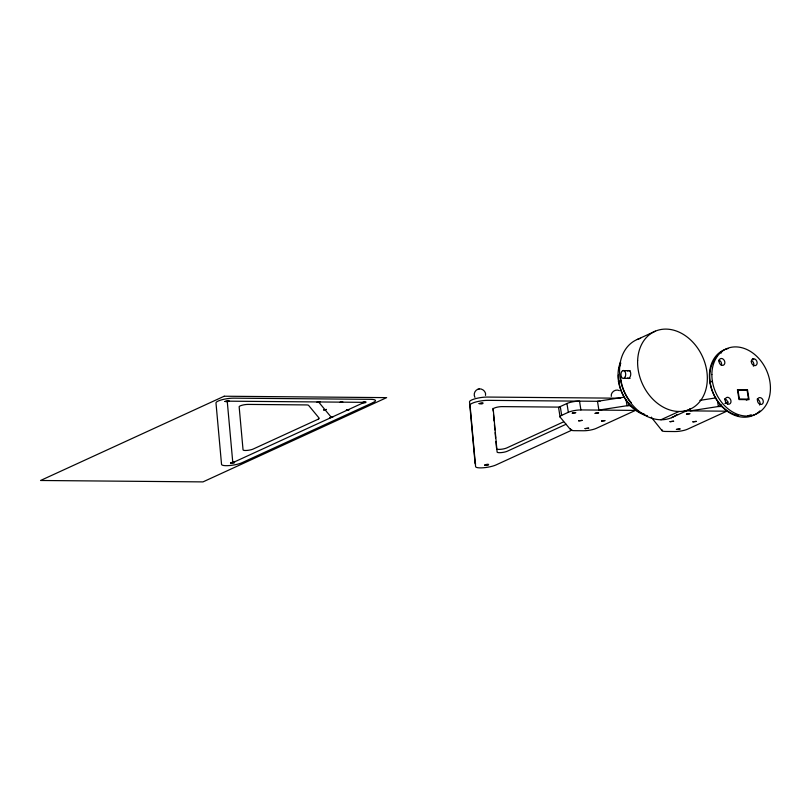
<?xml version="1.0" encoding="UTF-8"?>
<svg xmlns="http://www.w3.org/2000/svg" width="811" height="811" viewBox="0 0 811 811"><rect width="100%" height="100%" fill="white"/><g stroke="black" fill="none" stroke-linecap="round" stroke-linejoin="round"><path stroke-width="1.22" d="M485.536 395.403C486.519 391.652 482.008 388.246 479.189 388.935M478.074 389.189C474.8 390.182 473.158 394.41 474.932 397.36M619.371 390.628C615.63 388.641 610.602 392.108 611.271 396.366M637.284 339.464L655.359 331.162M560.279 406.554L566.95 403.493A9.114 1.977 -9 0 1 579.52 401.141L580.909 409.93L635.429 410.407L596.197 428.401A9.114 1.977 -9 0 1 583.626 430.753L574.36 430.671A9.114 1.977 -9 0 1 570.731 429.921L560.087 417.067L558.698 408.278A9.114 1.977 -9 0 1 560.279 406.554L561.668 415.344A9.114 1.977 -9 0 0 560.087 417.067M621.023 380.44L618.306 381.748L618.884 381.961M561.668 415.344L568.339 412.282A9.114 1.977 -9 0 1 580.909 409.93M563.604 421.852L506.784 447.925A5.697 1.237 -9 0 1 501.157 449.264A5.697 1.237 -9 0 1 496.758 449.01M566.149 424.224L507.301 451.22A5.697 1.237 -9 0 1 501.056 452.619A5.697 1.237 -9 0 1 497.113 452.051L493.21 408.997A5.697 1.237 -9 0 1 496.22 407.416A5.697 1.237 -9 0 1 502.121 406.615L560.401 407.122M571.998 430.073L495.997 464.946A11.384 2.463 -9 0 1 483.508 467.754A11.384 2.463 -9 0 1 475.601 466.619L470.035 405.115A11.384 2.463 -9 0 1 476.057 401.942A11.384 2.463 -9 0 1 487.867 400.35L600.008 401.323M629.204 404.719L627.015 405.723L598.883 410.082L597.494 401.303L624.399 397.126M712.382 381.231L709.666 382.539L710.233 382.751M660.924 419.763L679 411.471M671.518 417.695L689.603 409.403M721.658 405.003L718.374 406.514L690.242 410.873L689.887 408.683M724.943 403.493L728.227 401.992M746.313 400.097L748.512 399.093L747.113 390.304L737.98 390.223L739.368 399.012L748.512 399.093M478.014 389.209L479.169 388.935M699.852 400.381L715.758 397.917M622.726 370.627L630.096 370.688M623.943 378.311L630.086 378.362M620.709 398.211L487.34 397.055A11.384 2.463 -9 0 0 475.54 398.647A11.384 2.463 -9 0 0 469.518 401.82L475.084 463.324A11.384 2.463 -9 0 0 475.672 463.973M630.674 405.753L627.015 405.723L626.143 400.228M722.023 406.544L718.374 406.514L717.502 401.019M684.251 410.822L726.778 411.197L687.556 429.191A9.114 1.977 -9 0 1 674.985 431.543L665.709 431.462A9.114 1.977 -9 0 1 662.08 430.712L651.355 417.31M318.581 401.952L331.395 417.432M661.908 429.607L662.08 430.712M566.95 403.493L568.339 412.282M570.559 428.816L570.731 429.921M492.936 408.399L493.179 411.086M493.504 414.674L494.071 420.95M494.396 424.538L494.882 429.921M495.126 432.618L495.612 437.991M495.937 441.579L496.504 447.865M629.133 378.413A3.984 2.443 83.9 0 1 627.501 378.017M627.288 370.83A3.984 2.443 83.9 0 1 627.886 370.576M627.917 370.799A3.984 2.281 -83.2 0 1 630.684 373.009A3.984 2.281 -83.2 0 1 629.083 378.129M676.861 414.634A42.709 32.987 65.4 0 1 624.734 393.011A42.709 32.987 65.4 0 1 640.589 338.319M631.465 402.945A35.877 27.716 65.4 0 1 620.597 376.659M647.492 415.79A35.877 27.716 65.4 0 1 620.314 362.527M644.522 414.249A34.447 26.611 65.4 0 1 618.387 374.976M618.763 370.475A34.447 26.611 65.4 0 1 620.81 363.064M759.897 410.893A35.877 27.716 65.4 0 1 714.349 395.91A35.877 27.716 65.4 0 1 728.075 348.548M718.911 360.114A3.589 2.768 65.4 0 1 721.354 365.355M751.493 360.51A3.589 2.768 65.4 0 1 753.368 366.177M757.079 399.144A3.589 2.768 65.4 0 1 759.684 401.536A3.589 2.768 65.4 0 1 759.522 405.003M724.507 398.819A3.589 2.768 65.4 0 1 727.508 404.172M751.219 414.735A34.447 26.611 65.4 0 1 747.6 415.8M738.527 415.719A34.447 26.611 65.4 0 1 712.2 390.446A34.447 26.611 65.4 0 1 717.299 356.049M721.03 353.028A34.447 26.611 65.4 0 1 721.618 352.673M752.486 358.492A34.447 26.611 65.4 0 1 753.693 359.668M651.446 417.858A9.114 1.977 -9 0 1 651.405 417.28M224.982 401.475C230.354 402.763 230.476 398.738 224.982 401.475M230.547 462.98C235.92 464.277 235.991 460.242 230.547 462.98M317.182 402.155L319.99 401.739L317.182 402.155M323.589 409.89L326.397 409.474L323.589 409.89M329.986 417.624L332.804 417.209L329.996 417.604M340.022 402.347L342.83 401.932L340.042 402.297M346.429 410.082L349.237 409.677L346.429 410.062M362.01 402.661C367.778 403.878 367.008 399.935 362.01 402.661M479.068 403.625C483.802 405.125 485.049 401.019 479.108 403.574M484.633 465.129C489.54 466.639 490.381 462.452 484.633 465.129M572.262 413.154L575.84 412.647L572.292 413.113M578.659 420.889L582.247 420.382L578.75 420.797M585.066 428.624L588.644 428.167L585.066 428.624M595.102 413.346L598.68 412.85L595.132 413.306M601.498 421.091L605.077 420.585L601.539 421.041M670.018 421.679L673.596 421.223L670.018 421.679M676.425 429.424L680.003 428.958L676.425 429.424M686.451 414.147L690.029 413.64L686.491 414.097M692.858 421.882L696.436 421.375L692.949 421.791M224.211 396.224L40.55 480.487L202.983 481.896L386.644 397.633L224.211 396.224M318.176 419.226L253.235 449.02A5.697 1.237 -9 0 1 247 450.419A5.697 1.237 -9 0 1 243.047 449.852L239.154 406.798A5.697 1.237 -9 0 1 242.165 405.216A5.697 1.237 -9 0 1 248.065 404.415L306.335 404.922A5.697 1.237 -9 0 1 308.606 405.388L319.159 418.152A5.697 1.237 -9 0 1 318.176 419.226M364.261 402.347L232.798 462.665L227.232 401.161L364.261 402.347M373.395 402.428L241.931 462.746A11.384 2.463 -9 0 1 229.442 465.555A11.384 2.463 -9 0 1 221.545 464.409L215.979 402.905A11.384 2.463 -9 0 1 222.001 399.742A11.384 2.463 -9 0 1 233.801 398.15L370.84 399.336A11.384 2.463 -9 0 1 373.395 402.428M747.489 389.767L737.432 389.675L739.003 399.559L749.05 399.641L747.489 389.767M637.639 360.55A42.709 32.987 65.4 0 0 688.6 409.808A42.709 32.987 65.4 0 0 691.205 340.498A42.709 32.987 65.4 0 0 637.639 360.55M625.352 376.547A3.984 2.382 -89.5 0 0 623.416 370.485A3.984 2.382 -89.5 0 0 621.236 376.375A3.984 2.382 -89.5 0 0 625.352 376.547M711.865 374.54A35.877 27.716 65.4 0 0 755.629 414.299A35.877 27.716 65.4 0 0 755.974 355.603A35.877 27.716 65.4 0 0 711.865 374.54M719.012 361.067A3.589 2.768 65.4 0 0 723.25 365.264A3.589 2.768 65.4 0 0 723.544 359.455A3.589 2.768 65.4 0 0 719.012 361.067M751.31 361.351A3.589 2.768 65.4 0 0 755.548 365.538A3.589 2.768 65.4 0 0 755.842 359.739A3.589 2.768 65.4 0 0 751.31 361.351M757.454 400.168A3.589 2.768 65.4 0 0 761.701 404.365A3.589 2.768 65.4 0 0 761.985 398.566A3.589 2.768 65.4 0 0 757.454 400.168M725.156 399.894A3.589 2.768 65.4 0 0 729.403 404.091A3.589 2.768 65.4 0 0 729.687 398.282A3.589 2.768 65.4 0 0 725.156 399.894"/></g></svg>
